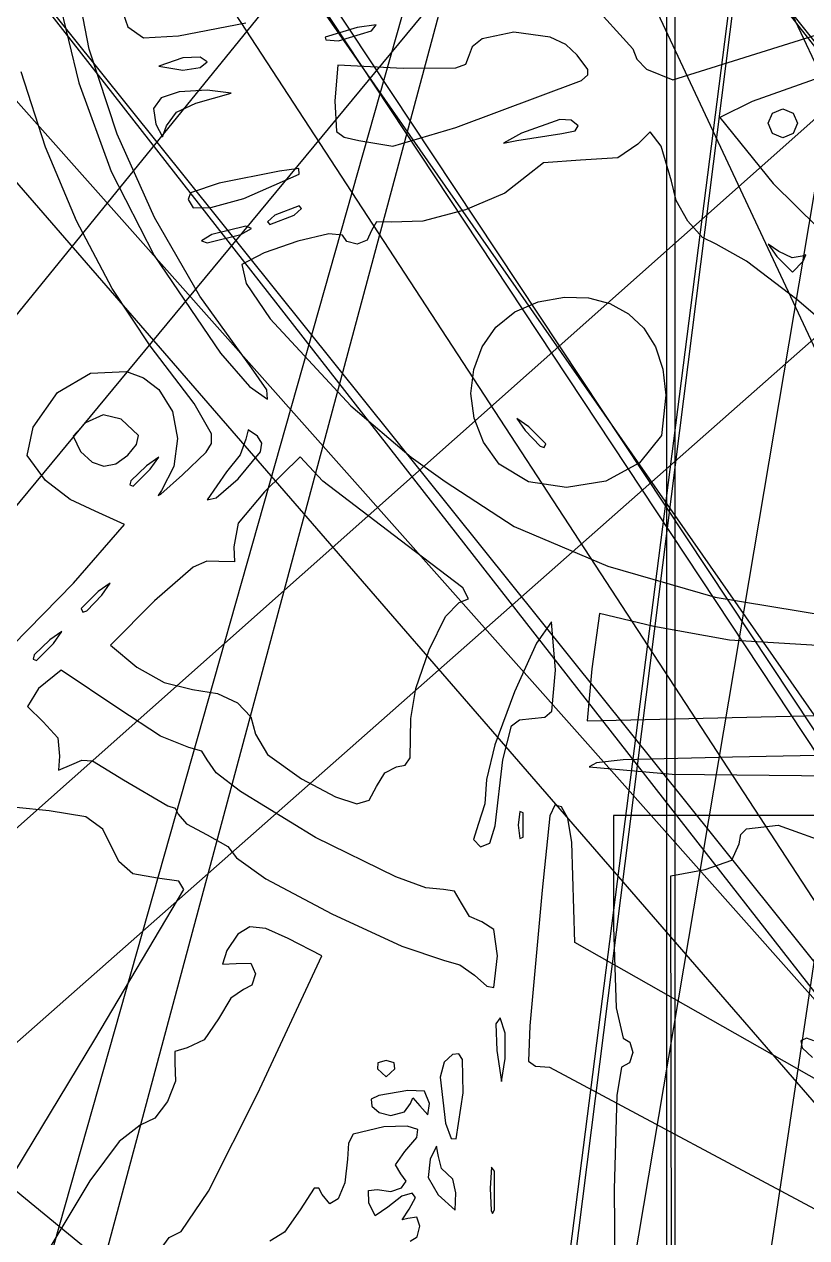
# Model space of a CAD drawing. Extents: x -99 to 383, y -48 to 207.
# Drawn here: x 83.02 to 105.84, y 64.47 to 99.85 of the extents above; entities that cross this region are included whole.
import ezdxf

# ---------------------------------------------------------------- set-up
doc = ezdxf.new("R2010")
doc.units = 0

msp = doc.modelspace()

# ---------------------------------------------------------------- linework, layer by layer
at = {"layer": 'Image'}
for p, q in [((122.550901, 192.77564), (94.3913, 25.7475)), ((95.4108, 1.19415), (121.0571, 172.94959)), ((112.625, 171.04459), (91.4738, 5.78025)), ((91.4738, 3.52248), (112.625, 171.04459)), ((105.667592, 141.129176), (68.6886, 10.6304)), ((69.4691, 4.7037), (104.8295, 136.260845)), ((102.00303, 5.07474), (102.00267, 135.273555)), ((101.759435, 5.841166), (101.76049, 127.996721)), ((113.472628, 122.887966), (23.933, 14.6963)), ((95.692643, 120.83883), (148.101, 9.25269)), ((132.37946, 120.456476), (3.31386, 5.79827)), ((159.11882, 3.331999), (16.17778, 120.361923)), ((144.969, 7.54461), (92.644665, 119.045441)), ((8.88774, 4.937004), (137.95334, 118.831128)), ((12.009098, 4.227533), (101.548745, 114.458871)), ((85.954983, 108.532942), (152.405, 13.226)), ((86.942761, 107.580926), (155.025, 4.66925)), ((75.936123, 105.33438), (156.78, 14.3175)), ((79.887232, 105.14623), (157.72, 8.06155)), ((157.72, 5.52155), (79.887232, 105.14623)), ((150.271, 6.59378), (85.87547, 105.216832)), ((157.024, 2.39359), (88.85963, 105.216832)), ((101.33667, 105.286998), (180.851, 5.36021)), ((180.851, 3.10244), (101.33667, 105.286998)), ((156.967837, 9.707873), (76.124272, 102.93549)), ((84.91009, 99.124248), (84.397251, 101.782448)), ((83.962192, 100.816562), (84.612048, 98.143434)), ((85.774896, 100.560169), (86.042267, 99.777118)), ((99.533828, 100.490609), (100.772228, 99.129129)), ((86.042267, 99.777118), (86.501514, 99.448981)), ((87.524419, 99.508334), (89.482766, 99.887753)), ((93.287792, 99.834707), (92.728317, 99.752929)), ((93.15165, 99.655842), (93.287792, 99.834707)), ((86.501514, 99.448981), (87.524419, 99.508334)), ((92.728317, 99.752929), (91.797946, 99.46978)), ((91.797946, 99.46978), (91.82137, 99.390577)), ((92.187391, 99.365046), (93.15165, 99.655842)), ((93.15165, 99.655842), (93.15165, 99.655842)), ((96.372855, 99.423465), (96.081358, 99.193957)), ((97.303592, 99.622724), (96.372855, 99.423465)), ((98.361919, 99.468098), (97.303592, 99.622724)), ((98.812902, 99.255251), (98.361919, 99.468098)), ((101.933478, 98.231832), (106.127008, 99.541632)), ((85.731087, 96.641947), (84.91009, 99.124248)), ((91.82137, 99.390577), (92.187391, 99.365046)), ((96.081358, 99.193957), (95.97299, 98.879371)), ((99.14455, 98.950539), (98.812902, 99.255251)), ((100.772228, 99.129129), (100.883344, 98.825898)), ((87.649382, 98.865352), (86.943827, 98.622266)), ((88.14768, 98.889202), (87.649382, 98.865352)), ((88.354937, 98.757142), (88.14768, 98.889202)), ((88.14768, 98.585463), (88.354937, 98.757142)), ((88.354937, 98.757142), (88.354937, 98.757142)), ((95.97299, 98.879371), (95.890849, 98.67755)), ((99.45936, 98.526725), (99.14455, 98.950539)), ((100.883344, 98.825898), (101.165309, 98.535566)), ((83.64191, 96.265844), (82.931072, 98.457924)), ((86.943827, 98.622266), (87.649382, 98.514056)), ((87.649382, 98.514056), (88.14768, 98.585463)), ((92.16299, 98.655157), (92.076608, 97.617097)), ((94.06799, 98.559509), (92.16299, 98.655157)), ((95.595198, 98.565232), (94.06799, 98.559509)), ((95.890849, 98.67755), (95.595198, 98.565232)), ((99.275963, 98.213174), (99.458139, 98.373017)), ((99.458139, 98.373017), (99.45936, 98.526725)), ((101.165309, 98.535566), (101.933478, 98.231832)), ((106.526302, 98.405012), (104.255968, 97.594608)), ((84.612048, 98.143434), (85.561111, 95.5591)), ((95.60963, 96.838429), (99.275963, 98.213174)), ((87.018688, 97.699132), (86.792693, 97.387875)), ((87.537365, 97.876395), (87.018688, 97.699132)), ((88.353832, 97.923012), (87.537365, 97.876395)), ((88.02171, 97.550775), (89.054879, 97.8363)), ((89.054879, 97.8363), (88.353832, 97.923012)), ((86.792693, 97.387875), (86.854272, 96.939274)), ((87.45893, 97.288522), (88.021712, 97.550775)), ((88.021712, 97.550775), (88.02171, 97.550775)), ((92.076608, 97.617097), (92.128899, 96.724133)), ((104.255968, 97.594608), (103.311672, 97.131902)), ((104.847134, 97.260691), (105.146113, 97.385045)), ((105.146113, 97.385045), (105.445092, 97.260691)), ((86.854272, 96.939274), (87.049027, 96.563063)), ((87.166709, 96.89109), (87.45893, 97.288522)), ((98.638698, 97.069301), (97.525212, 96.669672)), ((98.971892, 97.051541), (98.638698, 97.069301)), ((99.174942, 96.89127), (98.971892, 97.051541)), ((103.311672, 97.131902), (104.863702, 95.201752)), ((104.72278, 96.961712), (104.847134, 97.260691)), ((104.847134, 96.662733), (104.72278, 96.961712)), ((104.72278, 96.961712), (104.72278, 96.961712)), ((105.445092, 97.260691), (105.569446, 96.961712)), ((105.569446, 96.961712), (105.445092, 96.662733)), ((86.821081, 94.216069), (85.731087, 96.641947)), ((87.049027, 96.563063), (87.166709, 96.89109)), ((92.128899, 96.724133), (92.356037, 96.553407)), ((93.775181, 96.298551), (95.609621, 96.838425)), ((95.609621, 96.838425), (95.60963, 96.838429)), ((97.525212, 96.669672), (96.994615, 96.384612)), ((97.384101, 96.456863), (98.697711, 96.66573)), ((98.69771, 96.665729), (99.088717, 96.737701)), ((98.697711, 96.66573), (98.69771, 96.665729)), ((99.088717, 96.737701), (99.174942, 96.89127)), ((101.281011, 96.716177), (100.913008, 96.350062)), ((101.595872, 96.29806), (101.281011, 96.716177)), ((105.146113, 96.538379), (104.847134, 96.662733)), ((105.445092, 96.662733), (105.146113, 96.538379)), ((84.545751, 94.120325), (83.64191, 96.265844)), ((92.356037, 96.553407), (92.782163, 96.459937)), ((92.782163, 96.459937), (93.775181, 96.298551)), ((96.994615, 96.384612), (97.384101, 96.456863)), ((100.913008, 96.350062), (100.33366, 95.957186)), ((101.900497, 95.27705), (101.595872, 96.29806)), ((99.240508, 95.881932), (98.161349, 95.811852)), ((100.33366, 95.957186), (99.240508, 95.881932)), ((85.561111, 95.5591), (86.806441, 93.104588)), ((90.470316, 95.565903), (88.706426, 95.217435)), ((91.032883, 95.642553), (90.470316, 95.565903)), ((91.03476, 95.482439), (91.032883, 95.642553)), ((98.161349, 95.811852), (97.670558, 95.415873)), ((88.706426, 95.217435), (87.867627, 94.934325)), ((89.421343, 94.767102), (91.034762, 95.482439)), ((91.034762, 95.482439), (91.03476, 95.482439)), ((97.670558, 95.415873), (97.033445, 94.920146)), ((102.039469, 94.714392), (101.900497, 95.27705)), ((104.863702, 95.201752), (106.178629, 93.914895)), ((87.867627, 94.934325), (87.79726, 94.736151)), ((97.033445, 94.920146), (95.886632, 94.437878)), ((87.79726, 94.736151), (87.952622, 94.49355)), ((87.952622, 94.49355), (88.463198, 94.509106)), ((88.463198, 94.509106), (89.421343, 94.767102)), ((91.034871, 94.554249), (90.329316, 94.280671)), ((90.89376, 94.280671), (91.109836, 94.473886)), ((91.109836, 94.473886), (91.034871, 94.554249)), ((102.379757, 94.111356), (102.039469, 94.714392)), ((85.583701, 92.146318), (84.545751, 94.120325)), ((88.141508, 91.922126), (86.821081, 94.216069)), ((90.329316, 94.280671), (90.11324, 94.087456)), ((90.188205, 94.007093), (90.89376, 94.280671)), ((90.89376, 94.280671), (90.89376, 94.280671)), ((94.64564, 94.11004), (93.725988, 94.077603)), ((95.886632, 94.437878), (94.64564, 94.11004)), ((102.806417, 93.6304), (102.379757, 94.111356)), ((89.482711, 93.95875), (88.494934, 93.7162)), ((89.3416, 93.7162), (89.645636, 93.894807)), ((89.645636, 93.894807), (89.482711, 93.95875)), ((90.11324, 94.087456), (90.188205, 94.007093)), ((93.151618, 93.830893), (93.027264, 93.550574)), ((93.297575, 94.088777), (93.151618, 93.830893)), ((93.725988, 94.077603), (93.297575, 94.088777)), ((88.494934, 93.7162), (88.190898, 93.537593)), ((88.190898, 93.537593), (88.353823, 93.47365)), ((88.353823, 93.47365), (89.3416, 93.7162)), ((89.3416, 93.7162), (89.3416, 93.7162)), ((91.004223, 93.527648), (90.015635, 93.188163)), ((91.908956, 93.739168), (91.004223, 93.527648)), ((92.304952, 93.699073), (91.908956, 93.739168)), ((92.429306, 93.511853), (92.304952, 93.699073)), ((92.728285, 93.433982), (92.429306, 93.511853)), ((93.027264, 93.550574), (92.728285, 93.433982)), ((103.204507, 93.43398), (102.806417, 93.6304)), ((104.087061, 92.941001), (103.204507, 93.43398)), ((105.030915, 93.22484), (104.722341, 93.433165)), ((104.722341, 93.433165), (104.968947, 93.081279)), ((86.806441, 93.104588), (88.74903, 90.258004)), ((90.015635, 93.188163), (89.368072, 92.844364)), ((104.968947, 93.081279), (105.428738, 92.618986)), ((105.416072, 93.038878), (105.030915, 93.22484)), ((105.71116, 93.083729), (105.416072, 93.038878)), ((105.814637, 93.127859), (105.71116, 93.083729)), ((105.7391, 92.940168), (105.814637, 93.127859)), ((89.368072, 92.844364), (89.49276, 92.292907)), ((105.556529, 91.826232), (104.087061, 92.941001)), ((105.428738, 92.618986), (105.739094, 92.940168)), ((105.739094, 92.940168), (105.7391, 92.940168)), ((86.696861, 90.468774), (85.583701, 92.146318)), ((89.49276, 92.292907), (90.192578, 91.259104)), ((89.6538, 89.835628), (88.141508, 91.922126)), ((97.327247, 91.46483), (98.01458, 91.758199)), ((98.01458, 91.758199), (98.775438, 91.891179)), ((98.775438, 91.891179), (99.475159, 91.871738)), ((99.475159, 91.871738), (100.102006, 91.70847)), ((100.102006, 91.70847), (100.644244, 91.409971)), ((106.937436, 90.635924), (105.556529, 91.826232)), ((96.778256, 91.014512), (97.327247, 91.46483)), ((100.644244, 91.409971), (101.090136, 90.984834)), ((90.192578, 91.259104), (92.549301, 88.720217)), ((96.376261, 90.443144), (96.778256, 91.014512)), ((101.090136, 90.984834), (101.427947, 90.441655)), ((87.974384, 88.786826), (86.696861, 90.468774)), ((88.74903, 90.258004), (89.591709, 89.289945)), ((96.129915, 89.786624), (96.376261, 90.443144)), ((101.427947, 90.441655), (101.64594, 89.789028)), ((83.987509, 89.115585), (84.955204, 89.675806)), ((84.955204, 89.675806), (86.002152, 89.722799)), ((86.002152, 89.722799), (86.497325, 89.536348)), ((86.497325, 89.536348), (86.942688, 89.200604)), ((90.098177, 89.187852), (89.653794, 89.835639)), ((89.653794, 89.835639), (89.6538, 89.835628)), ((96.047873, 89.080852), (96.129915, 89.786624)), ((101.64594, 89.789028), (101.73238, 89.035549)), ((86.942688, 89.200604), (87.341405, 88.559312)), ((89.591709, 89.289945), (90.116901, 88.918418)), ((90.116901, 88.918418), (90.098177, 89.187852)), ((83.284728, 88.098094), (83.987509, 89.115585)), ((96.138787, 88.361726), (96.047873, 89.080852)), ((101.73238, 89.035549), (101.607707, 87.854625)), ((85.327479, 88.459725), (84.804502, 88.232462)), ((85.852182, 88.333102), (85.327479, 88.459725)), ((87.341405, 88.559312), (87.490524, 87.767684)), ((88.47941, 87.90965), (87.974384, 88.786826)), ((92.549301, 88.720217), (94.302558, 87.225104)), ((83.104551, 87.276647), (83.284728, 88.098094)), ((84.804502, 88.232462), (84.445685, 87.837512)), ((86.351041, 87.860792), (85.852182, 88.333102)), ((96.411311, 87.665145), (96.138787, 88.361726)), ((97.737782, 88.107776), (97.385003, 88.353999)), ((97.385003, 88.353999), (97.631226, 88.00122)), ((98.23167, 87.613887), (97.737782, 88.107776)), ((84.445685, 87.837512), (84.65896, 87.396729)), ((86.293975, 87.598026), (86.351041, 87.860792)), ((87.490524, 87.767684), (87.386357, 86.957239)), ((88.478538, 87.627747), (88.47941, 87.90965)), ((89.482563, 87.748604), (89.316757, 87.290601)), ((89.553118, 88.024393), (89.482563, 87.748604)), ((89.82557, 87.841632), (89.553118, 88.024393)), ((89.951093, 87.632829), (89.82557, 87.841632)), ((89.82557, 87.841632), (89.82557, 87.841632)), ((97.631226, 88.00122), (98.069705, 87.544157)), ((101.607707, 87.854625), (100.967601, 87.059719)), ((84.65896, 87.396729), (84.998384, 87.08578)), ((86.038973, 87.281522), (86.293975, 87.598026)), ((88.328102, 87.372911), (88.478538, 87.627747)), ((89.911364, 87.382519), (89.951093, 87.632829)), ((96.8741, 87.027009), (96.411311, 87.665145)), ((98.069705, 87.544157), (98.189697, 87.510305)), ((98.189697, 87.510305), (98.23167, 87.613887)), ((98.23167, 87.613887), (98.23167, 87.613887)), ((83.64486, 86.546114), (83.104551, 87.276647)), ((84.998384, 87.08578), (85.343079, 86.962799)), ((85.690718, 87.027982), (86.03897, 87.281523)), ((86.03897, 87.281523), (86.038973, 87.281522)), ((86.942632, 87.225082), (86.589854, 86.978859)), ((86.69641, 86.872303), (86.942632, 87.225082)), ((87.636622, 86.712274), (88.328102, 87.372911)), ((89.316757, 87.290601), (88.918119, 86.801752)), ((89.261126, 86.591172), (89.911364, 87.382519)), ((91.069698, 87.23479), (90.027508, 86.21712)), ((91.734401, 86.527245), (91.069698, 87.23479)), ((94.302558, 87.225104), (95.294944, 86.517288)), ((100.967601, 87.059719), (99.987326, 86.525189)), ((85.343079, 86.962799), (85.690718, 87.027982)), ((86.589854, 86.978859), (86.132791, 86.54038)), ((86.202521, 86.378415), (86.69641, 86.872303)), ((86.69641, 86.872303), (86.69641, 86.872303)), ((87.006022, 86.150498), (87.636622, 86.712274)), ((87.386357, 86.957239), (87.025213, 86.259494)), ((88.918119, 86.801752), (88.353675, 85.987327)), ((96.874101, 87.027018), (96.8741, 87.027009)), ((97.727571, 86.507138), (96.874101, 87.027018)), ((84.36093, 85.991222), (83.64486, 86.546114)), ((86.132791, 86.54038), (86.098939, 86.420388)), ((86.098939, 86.420388), (86.202521, 86.378415)), ((88.620239, 86.039467), (89.261126, 86.591172)), ((94.187011, 84.654835), (91.734401, 86.527245)), ((95.294944, 86.517288), (97.314344, 85.207195)), ((98.836315, 86.340428), (97.727571, 86.507138)), ((99.987326, 86.525189), (98.836315, 86.340428)), ((85.08661, 85.653045), (84.36093, 85.991222)), ((87.025213, 86.259494), (86.924363, 86.113721)), ((86.924363, 86.113721), (87.006022, 86.150498)), ((88.353675, 85.987327), (88.620239, 86.039467)), ((90.027508, 86.21712), (89.260216, 85.299232)), ((85.943738, 85.267583), (85.08661, 85.653045)), ((84.455838, 83.556274), (85.943738, 85.267583)), ((89.260216, 85.299232), (89.138023, 84.61551)), ((97.314344, 85.207195), (100.041917, 84.048992)), ((89.138023, 84.61551), (89.148772, 84.171864)), ((95.81523, 83.420446), (94.187011, 84.654835)), ((87.948891, 84.024466), (86.816729, 83.042454)), ((88.348212, 84.194919), (87.948891, 84.024466)), ((88.694929, 84.187374), (88.348212, 84.194919)), ((89.148772, 84.171864), (88.694929, 84.187374)), ((100.041917, 84.048992), (103.176278, 83.148525)), ((80.703568, 79.724963), (84.455838, 83.556274)), ((85.531622, 83.556189), (85.178844, 83.309967)), ((85.2854, 83.203411), (85.531622, 83.556189)), ((85.178844, 83.309967), (84.684955, 82.816079)), ((84.84692, 82.746348), (85.285399, 83.203412)), ((85.285399, 83.203412), (85.2854, 83.203411)), ((95.982167, 83.100589), (95.81523, 83.420446)), ((103.176278, 83.148525), (106.416044, 82.611638)), ((84.684955, 82.816079), (84.726928, 82.712497)), ((86.816729, 83.042454), (85.534329, 81.741724)), ((95.31203, 82.579125), (95.705901, 82.991825)), ((95.705901, 82.991825), (95.982167, 83.100589)), ((84.726928, 82.712497), (84.84692, 82.746348)), ((94.834313, 81.609294), (95.31203, 82.579125)), ((99.8009, 82.666117), (99.577118, 81.056177)), ((101.38742, 82.286128), (99.8009, 82.666117)), ((84.121973, 82.145151), (83.769194, 81.898928)), ((83.87575, 81.792372), (84.121973, 82.145151)), ((98.400061, 82.427367), (97.965023, 81.804836)), ((98.51457, 81.016257), (98.400061, 82.427367)), ((103.58639, 81.891593), (101.38742, 82.286128)), ((83.769194, 81.898928), (83.312131, 81.460449)), ((83.381861, 81.298484), (83.875749, 81.792372)), ((83.875749, 81.792372), (83.87575, 81.792372)), ((85.534329, 81.741724), (86.309621, 81.106925)), ((97.965023, 81.804836), (97.320033, 80.384365)), ((107.26349, 81.673181), (103.58639, 81.891593)), ((83.312131, 81.460449), (83.278279, 81.340457)), ((94.440251, 80.484736), (94.834313, 81.609294)), ((83.278279, 81.340457), (83.381861, 81.298484)), ((86.309621, 81.106925), (87.105879, 80.652982)), ((99.577118, 81.056177), (99.438234, 79.543877)), ((84.101195, 81.016236), (83.440694, 80.480339)), ((85.779125, 79.887346), (84.101195, 81.016236)), ((98.409601, 79.820358), (98.51457, 81.016257)), ((83.440694, 80.480339), (83.114416, 79.959049)), ((87.105879, 80.652982), (87.931581, 80.453003)), ((87.931581, 80.453003), (88.655841, 80.339999)), ((88.655841, 80.339999), (89.237835, 80.060703)), ((94.297341, 79.607855), (94.440251, 80.484736)), ((97.320033, 80.384365), (96.741545, 78.836641)), ((83.114416, 79.959049), (83.575605, 79.510249)), ((89.237835, 80.060703), (89.625599, 79.651984)), ((86.997679, 79.090067), (85.779125, 79.887346)), ((89.625599, 79.651984), (89.767171, 79.150713)), ((94.273193, 78.459976), (94.297341, 79.607855)), ((97.461527, 79.564057), (97.826307, 79.605147)), ((97.826307, 79.605147), (98.202906, 79.641754)), ((98.202906, 79.641754), (98.409601, 79.820358)), ((99.438234, 79.543877), (108.783634, 79.748347)), ((83.575605, 79.510249), (84.003241, 79.043234)), ((96.98184, 78.405707), (97.230989, 79.395622)), ((97.230989, 79.395622), (97.461527, 79.564057)), ((84.003241, 79.043234), (84.047678, 78.510791)), ((87.817635, 78.758456), (86.997679, 79.090067)), ((89.767171, 79.150713), (90.117997, 78.556067)), ((88.196259, 78.653175), (87.817635, 78.758456)), ((88.353741, 78.400051), (88.196259, 78.653175)), ((90.117997, 78.556067), (91.107721, 77.849363)), ((96.741545, 78.836641), (96.506011, 77.832347)), ((112.72955, 78.662008), (103.67351, 78.476249)), ((84.047678, 78.510791), (84.017005, 78.103059)), ((84.017005, 78.103059), (84.408677, 78.263285)), ((84.408677, 78.263285), (84.7043, 78.389963)), ((84.7043, 78.389963), (85.01226, 78.370837)), ((85.01226, 78.370837), (85.911237, 77.823089)), ((88.619324, 78.02629), (88.353741, 78.400051)), ((93.539101, 78.028249), (93.877273, 78.194055)), ((93.877273, 78.194055), (94.131457, 78.249594)), ((94.131457, 78.249594), (94.273193, 78.459976)), ((96.752883, 76.474473), (96.981841, 78.405703)), ((96.981841, 78.405703), (96.98184, 78.405707)), ((99.708549, 78.31553), (99.50191, 78.194027)), ((99.50191, 78.194027), (101.920107, 77.986063)), ((100.48563, 78.403943), (99.708549, 78.31553)), ((103.67351, 78.476249), (100.48563, 78.403943)), ((89.325851, 77.475777), (88.619324, 78.02629)), ((91.107721, 77.849363), (92.096018, 77.321479)), ((93.29381, 77.629611), (93.539101, 78.028249)), ((101.920107, 77.986063), (108.37836, 77.911805)), ((85.911237, 77.823089), (87.206027, 77.065128)), ((93.079922, 77.22257), (93.293791, 77.629605)), ((93.293791, 77.629605), (93.29381, 77.629611)), ((96.506011, 77.832347), (96.452851, 77.121424)), ((91.520402, 76.141483), (89.325851, 77.475777)), ((92.096018, 77.321479), (92.717041, 77.116205)), ((92.717041, 77.116205), (93.079922, 77.22257)), ((83.749022, 76.918732), (82.785994, 77.015708)), ((84.816782, 76.742026), (83.749022, 76.918732)), ((87.206027, 77.065128), (87.418646, 76.992283)), ((87.418646, 76.992283), (87.507079, 76.817145)), ((87.507079, 76.817145), (87.755787, 76.538989)), ((96.452851, 77.121424), (96.264212, 76.514557)), ((97.472206, 76.895386), (97.43039, 76.500716)), ((97.57274, 76.853494), (97.472206, 76.895386)), ((97.57274, 76.853493), (97.57274, 76.853494)), ((97.57274, 76.147938), (97.57274, 76.853493)), ((98.492671, 77.084394), (98.347287, 76.769228)), ((98.694484, 77.032905), (98.492671, 77.084394)), ((98.876099, 76.697246), (98.694484, 77.032905)), ((108.533, 76.7829), (100.207, 76.7829)), ((100.207, 76.7829), (100.207, 73.5374)), ((85.317752, 76.384822), (84.816782, 76.742026)), ((87.755787, 76.538989), (88.353745, 76.218462)), ((96.264212, 76.514557), (96.124841, 76.076543)), ((96.603605, 75.977223), (96.752883, 76.474473)), ((97.43039, 76.500716), (97.472206, 76.106046)), ((98.347287, 76.769228), (98.122172, 74.598025)), ((98.994765, 75.987679), (98.876099, 76.697246)), ((104.091363, 76.395619), (105.005315, 76.500654)), ((105.005315, 76.500654), (156.817, 57.7957)), ((85.77822, 75.442302), (85.317752, 76.384822)), ((88.353745, 76.218462), (88.956314, 75.877209)), ((93.854725, 74.991143), (91.520402, 76.141483)), ((96.124841, 76.076543), (96.329606, 75.86224)), ((97.472206, 76.106046), (97.57274, 76.147938)), ((103.876425, 75.948997), (103.921749, 76.227336)), ((103.921749, 76.227336), (104.091363, 76.395619)), ((88.956314, 75.877209), (89.216108, 75.549223)), ((96.329606, 75.86224), (96.603605, 75.977223)), ((99.07898, 73.079475), (98.994765, 75.987679)), ((103.654233, 75.478438), (103.876425, 75.948997)), ((86.192003, 75.078196), (85.77822, 75.442302)), ((89.216108, 75.549223), (90.071342, 74.929456)), ((102.878104, 75.210055), (103.654233, 75.478438)), ((86.91137, 74.951397), (86.192003, 75.078196)), ((101.879786, 75.02277), (102.878104, 75.210055)), ((101.912625, 52.30927), (101.879786, 75.02277)), ((87.530839, 74.867081), (86.91137, 74.951397)), ((87.672097, 74.626461), (87.530839, 74.867081)), ((90.071342, 74.929456), (91.988606, 73.915112)), ((94.735967, 74.670573), (93.854725, 74.991143)), ((95.246151, 74.618731), (94.735967, 74.670573)), ((85.084417, 70.249041), (87.672097, 74.626461)), ((95.56665, 74.573792), (95.246151, 74.618731)), ((95.778391, 74.223372), (95.56665, 74.573792)), ((98.122172, 74.598025), (97.769067, 70.644595)), ((96.011147, 73.838526), (95.778391, 74.223372)), ((91.988606, 73.915112), (94.034929, 72.967911)), ((96.370645, 73.678458), (96.011147, 73.838526)), ((96.717719, 73.452945), (96.370645, 73.678458)), ((89.247809, 73.32405), (88.925945, 72.843753)), ((89.601415, 73.532393), (89.247809, 73.32405)), ((90.066636, 73.484423), (89.601415, 73.532393)), ((90.723345, 73.195785), (90.066636, 73.484423)), ((96.8204, 72.690681), (96.717719, 73.452945)), ((100.207, 73.5374), (100.28369, 71.173794)), ((91.698018, 72.690658), (90.723345, 73.195785)), ((94.034929, 72.967911), (95.277338, 72.549573)), ((221.902, 3.32284), (99.07898, 73.079475)), ((88.925945, 72.843753), (88.801722, 72.445806)), ((89.824498, 68.668998), (91.698018, 72.690658)), ((95.277338, 72.549573), (95.722681, 72.425219)), ((96.712909, 71.767211), (96.820407, 72.690684)), ((96.820407, 72.690684), (96.8204, 72.690681)), ((88.801722, 72.445806), (89.206649, 72.469055)), ((89.206649, 72.469055), (89.631739, 72.47058)), ((89.631739, 72.47058), (89.766196, 72.15913)), ((95.722681, 72.425219), (96.15517, 72.12624)), ((89.662079, 71.836904), (89.411756, 71.702881)), ((89.766196, 72.15913), (89.662079, 71.836904)), ((96.15517, 72.12624), (96.512373, 71.805125)), ((89.411756, 71.702881), (89.051344, 71.454173)), ((96.512373, 71.805125), (96.712909, 71.767211)), ((89.051344, 71.454173), (88.682545, 70.856215)), ((100.28369, 71.173794), (100.489222, 70.29185)), ((88.682545, 70.856215), (88.264605, 70.242117)), ((96.9049, 70.884784), (96.777491, 70.703388)), ((97.044851, 70.436028), (96.9049, 70.884785)), ((96.9049, 70.884785), (96.9049, 70.884784)), ((96.777491, 70.703388), (96.806757, 69.931675)), ((97.045737, 69.692695), (97.044851, 70.436028)), ((97.769067, 70.644595), (97.731358, 69.614634)), ((82.073667, 65.282311), (85.084417, 70.249041)), ((88.264605, 70.242117), (87.775845, 70.009549)), ((100.489222, 70.29185), (100.688541, 70.167496)), ((100.688541, 70.167496), (100.771444, 69.868517)), ((105.835296, 70.291818), (105.675451, 70.208916)), ((105.675451, 70.208916), (105.710842, 70.009596)), ((106.04638, 70.208916), (105.835296, 70.291818)), ((87.775845, 70.009549), (87.413184, 69.902834)), ((87.413184, 69.902834), (87.413667, 69.567177)), ((95.516067, 69.8163), (95.269307, 69.586079)), ((95.700349, 69.828678), (95.516067, 69.8163)), ((95.806026, 69.668589), (95.700349, 69.828678)), ((96.806757, 69.931675), (96.941863, 69.027543)), ((100.771444, 69.868517), (100.675633, 69.569538)), ((105.710842, 70.009596), (106.009721, 69.727374)), ((87.413667, 69.567177), (87.43006, 69.033723)), ((93.336705, 69.564209), (93.3223, 69.398108)), ((93.3223, 69.398108), (93.57545, 69.162924)), ((93.57545, 69.633295), (93.336705, 69.564209)), ((93.814195, 69.564209), (93.57545, 69.633295)), ((93.57545, 69.162924), (93.8286, 69.398108)), ((93.8286, 69.398108), (93.814195, 69.564209)), ((93.8286, 69.398108), (93.8286, 69.398108)), ((95.269307, 69.586079), (95.150155, 69.154039)), ((95.81921, 68.69149), (95.806026, 69.668589)), ((96.941863, 69.027543), (97.045737, 69.692695)), ((97.731358, 69.614634), (97.932073, 69.471227)), ((97.932073, 69.471227), (98.341382, 69.445155)), ((98.341382, 69.445155), (221.902, 3.32284)), ((100.445277, 69.445184), (100.300164, 68.620775)), ((100.675633, 69.569538), (100.445277, 69.445184)), ((87.43006, 69.033723), (87.202666, 68.437315)), ((95.150155, 69.154039), (95.307832, 67.81121)), ((88.397792, 65.828702), (89.824498, 68.668998)), ((94.209833, 68.758828), (93.363167, 68.619487)), ((94.699605, 68.738522), (94.209833, 68.758828)), ((94.840512, 68.385079), (94.699605, 68.738522)), ((95.616447, 67.353811), (95.81921, 68.691494)), ((95.81921, 68.691494), (95.81921, 68.69149)), ((87.202666, 68.437315), (86.827954, 67.951371)), ((93.363167, 68.619487), (93.139874, 68.507631)), ((93.139874, 68.507631), (93.162876, 68.308659)), ((93.162876, 68.308659), (93.374218, 68.118747)), ((94.115852, 68.137699), (94.284709, 68.386849)), ((94.284709, 68.386849), (94.28471, 68.386848)), ((94.28471, 68.386848), (94.356345, 68.545598)), ((94.356345, 68.545598), (94.562611, 68.316293)), ((94.562611, 68.316293), (94.787926, 68.057052)), ((94.787926, 68.057052), (94.840512, 68.385079)), ((100.300164, 68.620775), (100.230176, 65.888569)), ((86.827954, 67.951371), (86.402397, 67.749307)), ((93.374218, 68.118747), (93.715944, 68.034071)), ((93.715944, 68.034071), (94.115852, 68.137699)), ((86.402397, 67.749307), (85.785774, 67.271578)), ((93.504914, 67.698267), (92.612632, 67.491577)), ((94.185243, 67.721478), (93.504914, 67.698267)), ((94.498666, 67.628592), (94.185243, 67.721478)), ((94.46875, 67.392241), (94.498666, 67.628592)), ((95.307832, 67.81121), (95.475552, 67.358438)), ((85.785774, 67.271578), (84.929827, 66.126527)), ((92.475779, 67.22552), (92.446584, 66.764008)), ((92.612632, 67.491577), (92.475779, 67.22552)), ((94.11906, 66.985058), (94.46875, 67.392241)), ((95.475552, 67.358438), (95.616447, 67.353811)), ((93.849194, 66.594299), (94.11906, 66.985058)), ((95.049637, 67.136137), (94.8609, 66.764018)), ((95.106975, 66.834574), (95.049637, 67.136137)), ((92.446584, 66.764008), (92.367253, 66.067972)), ((94.008079, 66.33494), (93.849194, 66.594299)), ((94.8609, 66.764018), (94.802375, 66.220988)), ((95.186247, 66.485766), (95.106975, 66.834574)), ((96.649444, 66.527131), (96.609366, 65.917352)), ((96.7378, 66.40795), (96.649444, 66.527131)), ((94.160689, 66.118657), (94.008079, 66.33494)), ((94.802375, 66.220988), (95.092401, 65.722458)), ((95.348978, 66.340686), (95.186247, 66.485766)), ((95.518366, 66.17488), (95.348978, 66.340686)), ((95.61366, 65.776242), (95.518366, 66.17488)), ((96.732104, 65.279062), (96.737805, 66.407952)), ((96.737805, 66.407952), (96.7378, 66.40795)), ((84.929827, 66.126527), (83.566992, 63.840021)), ((87.598518, 64.647338), (88.397792, 65.828702)), ((91.481389, 65.91089), (91.070994, 65.280477)), ((91.609223, 65.915704), (91.481389, 65.91089)), ((91.713241, 65.733158), (91.609223, 65.915704)), ((92.367253, 66.067972), (92.173923, 65.60137)), ((93.059981, 65.850798), (93.311676, 65.871218)), ((93.073241, 65.483005), (93.059981, 65.850798)), ((93.311676, 65.871218), (93.709546, 65.81825)), ((93.709546, 65.81825), (94.026864, 65.923578)), ((94.026864, 65.923578), (94.160689, 66.118657)), ((96.609366, 65.917352), (96.643071, 65.264188)), ((100.230176, 65.888569), (100.301908, 53.146884)), ((91.933588, 65.458375), (91.713241, 65.733158)), ((92.173923, 65.60137), (91.933588, 65.458375)), ((93.259426, 65.11139), (93.073241, 65.483005)), ((94.034037, 65.680012), (93.625899, 65.36301)), ((94.331759, 65.768892), (94.034037, 65.680012)), ((94.245024, 65.298723), (94.431332, 65.638759)), ((94.431332, 65.638759), (94.331759, 65.768892)), ((95.092401, 65.722458), (95.591121, 65.271471)), ((95.591121, 65.271471), (95.613659, 65.776241)), ((95.613659, 65.776241), (95.61366, 65.776242)), ((91.070994, 65.280477), (90.614467, 64.634008)), ((93.625899, 65.36301), (93.259426, 65.11139)), ((94.039161, 64.990263), (94.245024, 65.298723)), ((96.643071, 65.264188), (96.682686, 65.177648)), ((96.682686, 65.177648), (96.732104, 65.279062)), ((94.210469, 65.033158), (94.039161, 64.990263)), ((94.470108, 65.072977), (94.210469, 65.033158)), ((94.563247, 64.805111), (94.470108, 65.072977)), ((94.480344, 64.494368), (94.563247, 64.805111)), ((86.938749, 64.049321), (87.248977, 64.478685)), ((87.248977, 64.478685), (87.598518, 64.647338)), ((90.614467, 64.634008), (90.18156, 64.365124)), ((94.281025, 64.365121), (94.480344, 64.494368))]:
    msp.add_line(p, q, dxfattribs=at)

doc.saveas('drawing.dxf')
